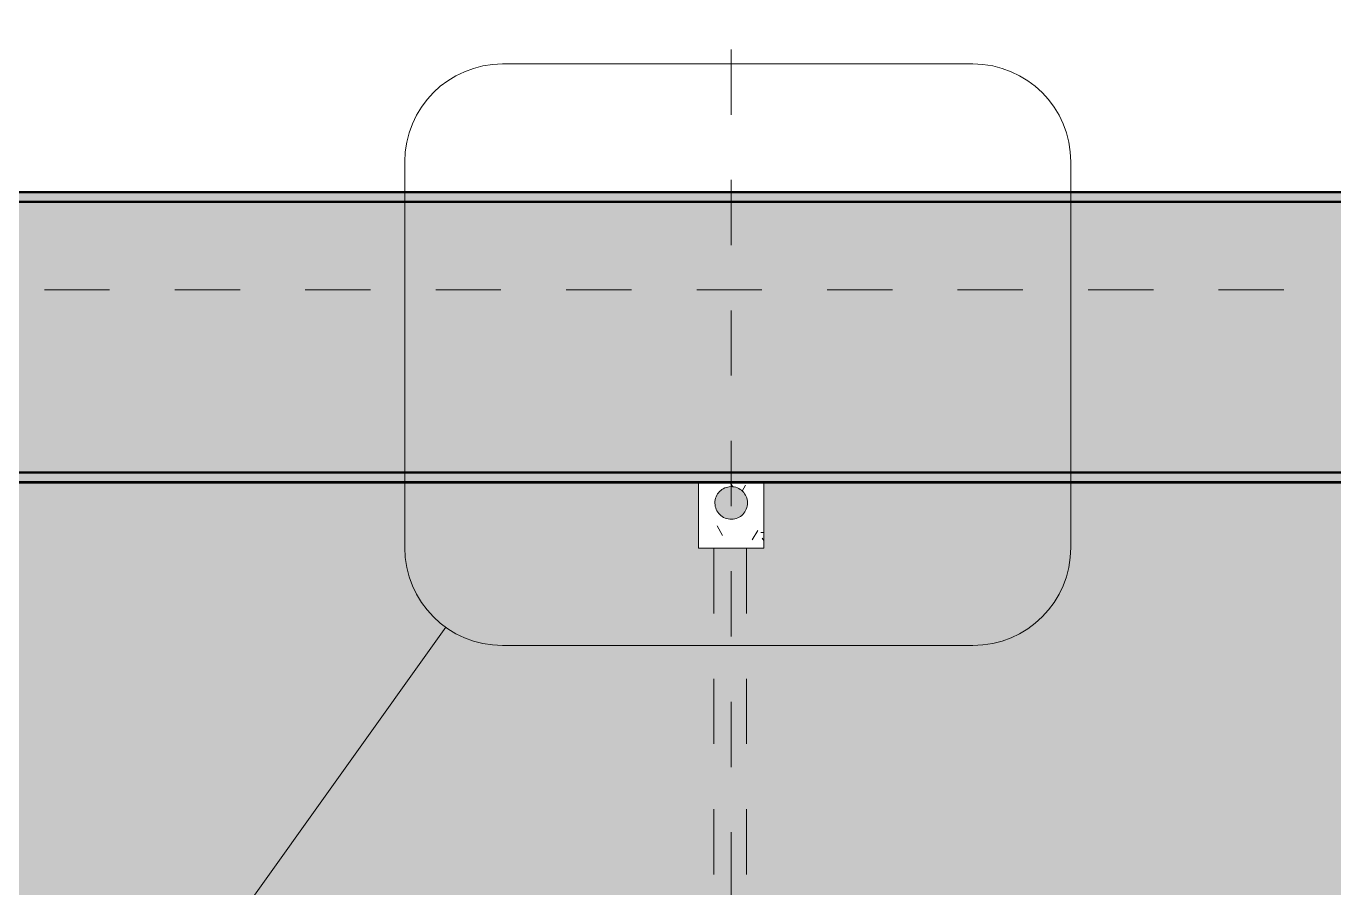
# Model space of a CAD drawing. Header units: metres. Extents: x 305 to 401, y 3 to 1216.
# Drawn here: x 315.353 to 317.358, y 1211.452 to 1212.773 of the extents above; entities that cross this region are included whole.
import ezdxf

# ---------------------------------------------------------------- set-up
doc = ezdxf.new("R2010")
doc.units = ezdxf.units.M
doc.linetypes.add('JacobsCenter', pattern=[0.015, 0.009, -0.0015, 0.003, -0.0015])
doc.linetypes.add('JacobsDash', pattern=[0.0045, 0.003, -0.0015])
for name, color, linetype, lineweight in [('A-ANNO-SYMB', 7, 'Continuous', 9), ('A-DETL', 7, 'Continuous', 13), ('A-DETL-GENF', 7, 'Continuous', 9), ('A-FLOR-HDLN', 7, 'JacobsDash', 18), ('A-WALL', 7, 'Continuous', 50)]:
    doc.layers.add(name, color=color, linetype=linetype, lineweight=lineweight)

# ---------------------------------------------------------------- blocks, each defined once
blk = doc.blocks.new('North_Wall - North_Wall-6845343-DRG-2873123 - PLAN - UPSTAND FLOOD WALL AT NORTH END')
at = {"layer": 'A-WALL', "linetype": 'JacobsDash', "lineweight": 18, "true_color": 0xc0c0c0}
h = blk.add_hatch(color=9, dxfattribs=at)
h.paths.add_polyline_path([(200.8698, 1234.7091), (228.0961, 1237.0911), (228.0948, 1237.1061), (200.8685, 1234.7241), (200.8698, 1234.7091)])
h.paths.add_polyline_path([(228.1459, 1237.0955), (231.4831, 1237.3875), (231.4818, 1237.4024), (228.1446, 1237.1104)])
h.paths.add_polyline_path([(231.5329, 1237.3918), (233.846, 1237.5942), (233.8422, 1237.6089), (231.5316, 1237.4068)])
h = blk.add_hatch(color=9, dxfattribs=at)
h.paths.add_polyline_path([(200.906, 1234.2957), (228.1322, 1236.6777), (228.0961, 1237.0911), (200.8698, 1234.7091), (200.9045, 1234.3125)])
h.paths.add_polyline_path([(228.1821, 1236.6821), (231.5193, 1236.974), (231.4831, 1237.3875), (228.1459, 1237.0955), (228.1696, 1236.8245)])
h.paths.add_polyline_path([(231.5691, 1236.9784), (233.9395, 1237.1858), (233.9283, 1237.2626), (233.9152, 1237.3306), (233.846, 1237.5942), (233.846, 1237.5942), (231.5329, 1237.3918), (231.5414, 1237.2947)])
h = blk.add_hatch(color=9, dxfattribs=at)
h.paths.add_polyline_path([(201.1677, 1234.3036), (228.1336, 1236.6628), (228.1322, 1236.6777), (200.906, 1234.2957), (200.9073, 1234.2808)])
h.paths.add_polyline_path([(228.1834, 1236.6671), (231.5206, 1236.9591), (231.5193, 1236.974), (228.1821, 1236.6821), (228.1823, 1236.6795)])
h.paths.add_polyline_path([(231.5704, 1236.9635), (233.9412, 1237.1709), (233.9395, 1237.1858), (231.5691, 1236.9784), (231.5692, 1236.9773)])
at = {"layer": 'A-WALL'}
for p, q in [((200.8685, 1234.7241), (228.0948, 1237.1061)), ((228.0961, 1237.0911), (200.8698, 1234.7091)), ((200.906, 1234.2957), (228.1322, 1236.6777)), ((228.1336, 1236.6628), (200.9073, 1234.2808)), ((228.1336, 1236.6627), (200.9073, 1234.2807))]:
    blk.add_line(p, q, dxfattribs=at)

msp = doc.modelspace()

# ---------------------------------------------------------------- hatches: boundary and pattern name
at = {"layer": 'A-DETL-GENF'}
h = msp.add_hatch(dxfattribs=at)
h.set_pattern_fill('FP_1', color=256, style=0, pattern_type=2)
h.set_pattern_definition([(315, (105.507, -8.321), (0.44901281, 0), [0.3175, -0.3175]), (315, (105.592, -8.237), (0.44901281, 0), [0.3175, -0.3175]), (315, (105.676, -8.153), (0.44901281, 0), [0.3175, -0.3175]), (45, (105.732, -8.153), (0, 0.44901281), [0.3175, -0.3175]), (45, (105.816, -8.237), (0, 0.44901281), [0.3175, -0.3175]), (45, (105.9, -8.321), (0, 0.44901281), [0.3175, -0.3175])])
h.paths.add_polyline_path([(321.289, 1210.5874), (339.6389, 1210.6243), (339.7687, 1210.6524), (339.8908, 1210.6903), (340.0104, 1210.7393), (340.1206, 1210.7959), (340.2297, 1210.8646), (340.3323, 1210.9428), (340.4276, 1211.0297), (340.5178, 1211.1283), (340.5943, 1211.2281), (340.6628, 1211.3358), (340.7222, 1211.4503), (340.7712, 1211.5696), (340.8096, 1211.6927), (340.8369, 1211.8188), (340.853, 1211.9468), (340.8571, 1212.0737), (306.3957, 1212.0733), (306.4526, 1211.7383), (306.4885, 1211.6058), (306.5344, 1211.4827), (306.591, 1211.3646), (306.6585, 1211.2516), (306.7358, 1211.1455), (306.8229, 1211.0465), (306.917, 1210.9572), (307.0214, 1210.875), (307.1314, 1210.8036), (307.2482, 1210.7422), (307.3678, 1210.6924), (307.4957, 1210.6526), (307.6245, 1210.6252), (307.7537, 1210.6098), (307.8964, 1210.6058), (311.5624, 1210.6089), (311.6863, 1210.6158), (311.8143, 1210.6339), (311.9441, 1210.664), (312.0653, 1210.7031), (312.1869, 1210.7543), (312.3031, 1210.8155), (312.4077, 1210.882), (312.5146, 1210.9627), (312.6523, 1211.0529), (312.8009, 1211.1365), (312.9592, 1211.2119), (313.118, 1211.2749), (313.2816, 1211.3273), (313.4473, 1211.3685), (313.6139, 1211.3984), (313.7806, 1211.4171), (313.9579, 1211.4248), (318.9076, 1211.4096), (319.064, 1211.4022), (319.2317, 1211.3834), (319.4048, 1211.352), (319.5665, 1211.3118), (319.7224, 1211.2625), (319.887, 1211.1979), (320.0357, 1211.1284), (320.1861, 1211.0457), (320.3294, 1210.9543), (320.4702, 1210.8524), (320.5707, 1210.7864), (320.6794, 1210.7278), (320.7944, 1210.6785), (320.9134, 1210.6394), (321.0428, 1210.61), (321.164, 1210.5934), (321.2872, 1210.5875)])
h.paths.add_polyline_path([(323.4266, 1210.592), (323.4266, 1210.592), (323.4266, 1210.6069)])
h.paths.add_polyline_path([(323.2761, 1210.592), (323.2761, 1210.592), (323.2761, 1210.6069)])
h.paths.add_polyline_path([(322.1729, 1210.5921), (322.1729, 1210.5921), (322.1729, 1210.6071)])
h.paths.add_polyline_path([(322.1478, 1210.5921), (322.1478, 1210.5921), (322.1478, 1210.6071)])
h.paths.add_polyline_path([(321.6499, 1210.5921), (321.6499, 1210.5921), (321.6499, 1210.6071)])
h.paths.add_polyline_path([(322.1228, 1210.5921), (322.1228, 1210.5921), (322.1228, 1210.6071)])
h.paths.add_polyline_path([(322.0977, 1210.5921), (322.0977, 1210.5921), (322.0977, 1210.6071)])
h.paths.add_polyline_path([(322.0726, 1210.5921), (322.0726, 1210.5921), (322.0726, 1210.6071)])
h.paths.add_polyline_path([(322.0474, 1210.5921), (322.0474, 1210.5921), (322.0474, 1210.6071)])
h.paths.add_polyline_path([(322.0223, 1210.5921), (322.0223, 1210.5921), (322.0223, 1210.6071)])
h.paths.add_polyline_path([(321.9466, 1210.5921), (321.9466, 1210.5921), (321.9466, 1210.6071)])
h.paths.add_polyline_path([(321.9211, 1210.5921), (321.9211, 1210.5921), (321.9211, 1210.6071)])
h.paths.add_polyline_path([(321.8946, 1210.5921), (321.8946, 1210.5921), (321.8946, 1210.6071)])
h.paths.add_polyline_path([(321.546, 1210.5921), (321.546, 1210.5921), (321.546, 1210.6069)])
h.paths.add_polyline_path([(323.2855, 1210.607), (323.2855, 1210.607), (323.3012, 1210.607)])
h.paths.add_polyline_path([(316.4826, 1211.9727), (316.384, 1211.9728), (316.3841, 1212.0727), (316.4841, 1212.0726), (316.484, 1211.9727)])
h.paths.add_polyline_path([(316.4319, 1212.0172), (316.4384, 1212.0175), (316.4446, 1212.0195), (316.4501, 1212.023), (316.4545, 1212.0278), (316.4576, 1212.0336), (316.459, 1212.0399), (316.4587, 1212.0465), (316.4567, 1212.0527), (316.4532, 1212.0582), (316.4484, 1212.0626), (316.4426, 1212.0656), (316.4362, 1212.067), (316.4297, 1212.0667), (316.4235, 1212.0648), (316.418, 1212.0613), (316.4136, 1212.0565), (316.4106, 1212.0507), (316.4092, 1212.0443), (316.4094, 1212.0378), (316.4114, 1212.0316), (316.4149, 1212.0261), (316.4197, 1212.0216), (316.4255, 1212.0186), (316.4306, 1212.0175)])
h = msp.add_hatch(dxfattribs=at)
h.set_pattern_fill('FP_2', color=256, style=0, pattern_type=2)
h.set_pattern_definition([(0, (105.507, -8.321), (0.2032, 0.0508), [0.01676, -0.13564, 0.01676, -0.13564, -0.8128]), (0, (105.507, -8.321), (0.2032, 0.0508), [-0.3048, 0.01676, -0.28804, 0.01676, -0.13564, -0.3556]), (0, (105.507, -8.321), (0.2032, 0.0508), [-0.762, 0.01676, -0.08484, 0.01676, -0.23724]), (120, (105.584, -8.296), (-0.1455940905, 0.150576362), [0.01676, -0.13564, 0.01676, -0.13564, -0.8128]), (120, (105.584, -8.296), (-0.1455940905, 0.150576362), [-0.3048, 0.01676, -0.28804, 0.01676, -0.13564, -0.3556]), (120, (105.584, -8.296), (-0.1455940905, 0.150576362), [-0.762, 0.01676, -0.08484, 0.01676, -0.23724]), (240, (105.609, -8.194), (-0.0576059095, -0.201376362), [0.01676, -0.13564, 0.01676, -0.13564, -0.8128]), (240, (105.609, -8.194), (-0.0576059095, -0.201376362), [-0.3048, 0.01676, -0.28804, 0.01676, -0.13564, -0.3556]), (240, (105.609, -8.194), (-0.0576059095, -0.201376362), [-0.762, 0.01676, -0.08484, 0.01676, -0.23724])])
h.paths.add_polyline_path([(316.484, 1211.9727), (316.4841, 1212.0726), (316.3841, 1212.0727), (316.384, 1211.9728), (316.4826, 1211.9727)])
h.paths.add_polyline_path([(316.4319, 1212.0172), (316.4255, 1212.0186), (316.4197, 1212.0216), (316.4149, 1212.0261), (316.4114, 1212.0316), (316.4094, 1212.0378), (316.4094, 1212.0456), (316.4114, 1212.0523), (316.4143, 1212.0572), (316.418, 1212.0613), (316.4235, 1212.0648), (316.4297, 1212.0667), (316.4362, 1212.067), (316.4426, 1212.0656), (316.4484, 1212.0626), (316.4538, 1212.0572), (316.4567, 1212.0527), (316.4587, 1212.0465), (316.4587, 1212.0387), (316.4576, 1212.0336), (316.4545, 1212.0278), (316.4501, 1212.023), (316.4446, 1212.0195), (316.4384, 1212.0175)])

# ---------------------------------------------------------------- linework, layer by layer
at = {"layer": 'A-ANNO-SYMB', "lineweight": 18}
for p, q in [((316.8047, 1212.715), (316.0836, 1212.715)), ((315.9336, 1212.565), (315.9336, 1211.9736)), ((316.9547, 1211.9736), (316.9547, 1212.565)), ((315.9964, 1211.8515), (315.2008, 1210.7376)), ((316.0836, 1211.8236), (316.8047, 1211.8236))]:
    msp.add_line(p, q, dxfattribs=at)
for centre, start, end in [((316.0836, 1212.565), 90, 180), ((316.8047, 1212.565), 0, 90), ((316.0836, 1211.9736), 180, 270), ((316.8047, 1211.9736), 270, 0)]:
    msp.add_arc(centre, 0.15, start, end, dxfattribs=at)
at = {"layer": 'A-DETL', "linetype": 'JacobsCenter', "lineweight": 18}
msp.add_line((316.4341, 1210.8373), (316.4341, 1214.7973), dxfattribs=at)
at = {"layer": 'A-DETL', "color": 7, "lineweight": 9, "true_color": 0xffffff}
for p, q in [((316.3841, 1212.0727), (316.384, 1211.9728)), ((316.4841, 1212.0726), (316.3841, 1212.0727)), ((316.484, 1211.9727), (316.4841, 1212.0726)), ((316.384, 1211.9728), (316.484, 1211.9727))]:
    msp.add_line(p, q, dxfattribs=at)
at = {"layer": 'A-DETL', "color": 143, "lineweight": 18, "true_color": 0x78aac8}
for p, q in [((316.384, 1211.9727), (316.3841, 1212.0727)), ((316.3841, 1212.0727), (316.4841, 1212.0727)), ((316.484, 1211.9727), (316.4841, 1212.0727)), ((316.384, 1211.9727), (316.484, 1211.9727))]:
    msp.add_line(p, q, dxfattribs=at)
at = {"layer": 'A-DETL', "color": 143, "linetype": 'JacobsDash', "lineweight": 18, "true_color": 0x78aac8}
for p, q in [((316.4077, 1211.9727), (316.4073, 1211.398)), ((316.4577, 1211.9727), (316.4573, 1211.398))]:
    msp.add_line(p, q, dxfattribs=at)
for start, end in [(355, 175), (175, 355)]:
    msp.add_arc((316.4341, 1212.0421), 0.025, start, end, dxfattribs=at)
at = {"layer": 'A-FLOR-HDLN'}
msp.add_line((306.3812, 1212.3687), (335.0477, 1212.3687), dxfattribs=at)

# ---------------------------------------------------------------- block references
at = {"layer": 'A-WALL', "rotation": 355}
msp.add_blockref('North_Wall - North_Wall-6845343-DRG-2873123 - PLAN - UPSTAND FLOOD WALL AT NORTH END', (0, 0), dxfattribs=at)

doc.saveas('drawing.dxf')
